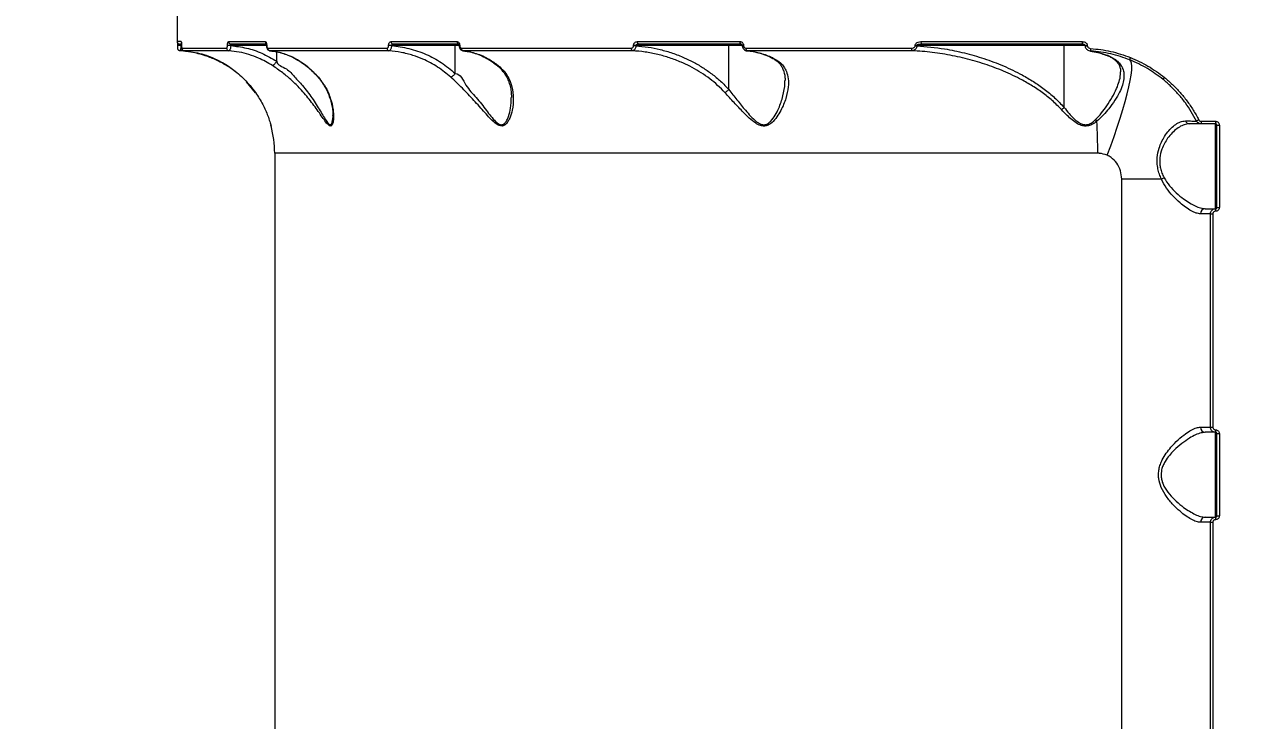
# Model space of a CAD drawing. Header units: millimetres. Extents: x -9608 to 9087, y -7864 to 6934.
# Drawn here: x 2937.5 to 3409.1, y 1694.3 to 1965.2 of the extents above; entities that cross this region are included whole.
import ezdxf

# ---------------------------------------------------------------- set-up
doc = ezdxf.new("R2010")
doc.units = ezdxf.units.MM
for name, color, linetype in [('DIKOM_ОБЪЕКТ', 7, 'Continuous'), ('DIKOM_РАЗМЕР_ЗОНА', 7, 'Continuous'), ('DIKOM_РАЗМЕР_ОБЪЕКТА', 7, 'Continuous')]:
    doc.layers.add(name, color=color, linetype=linetype)
doc.styles.add('style1', font='arial.ttf', dxfattribs={"width": 0.8})
doc.dimstyles.new('1-50', dxfattribs={"dimtxt": 300, "dimasz": 200, "dimexe": 100, "dimexo": 0, "dimgap": 100, "dimtad": 1, "dimtxsty": 'style1', "dimcen": 200, "dimclrd": 7, "dimclre": 7, "dimclrt": 7, "dimadec": 1, "dimazin": 2, "dimtfac": 1, "dimtmove": 0, "dimatfit": 2, "dimfxl": 0, "dimlwd": 25, "dimlwe": 18, "dimarcsym": 0})

# ---------------------------------------------------------------- blocks, each defined once
blk = doc.blocks.new('*D16')
at = {"layer": 'Defpoints', "color": 0, "transparency": 16777216}
for p in [(-6124.98, 3662.49), (7038.99, -2261.04), (7038.99, -7136.19)]:
    blk.add_point(p, dxfattribs=at)
at = {"layer": 'DIKOM_РАЗМЕР_ОБЪЕКТА', "color": 7, "lineweight": 18, "transparency": 16777216}
for p, q in [((-6124.98, 3662.49), (-6124.98, -7236.19)), ((7038.99, -2261.04), (7038.99, -7236.19))]:
    blk.add_line(p, q, dxfattribs=at)
at = {"layer": 'DIKOM_РАЗМЕР_ОБЪЕКТА', "color": 7, "lineweight": 25, "transparency": 16777216}
blk.add_line((-5924.98, -7136.19), (6838.99, -7136.19), dxfattribs=at)
at = {"layer": 'DIKOM_РАЗМЕР_ОБЪЕКТА', "color": 7, "transparency": 16777216}
for points in [[(-5924.98, -7102.86), (-5924.98, -7169.53), (-6124.98, -7136.19)], [(6838.99, -7102.86), (6838.99, -7169.53), (7038.99, -7136.19)]]:
    blk.add_solid(points, dxfattribs=at)
at = {"layer": 'DIKOM_РАЗМЕР_ОБЪЕКТА', "color": 7, "transparency": 16777216, "insert": (326.37, -6882.92), "char_height": 300, "attachment_point": 5, "style": 'style1'}
blk.add_mtext('13200', dxfattribs=at)
blk = doc.blocks.new('*D19')
at = {"layer": 'Defpoints', "color": 0, "transparency": 16777216}
for p in [(-8101.46, 2662.49), (9079.68, -1911.42), (9079.68, -7764.48)]:
    blk.add_point(p, dxfattribs=at)
at = {"layer": 'DIKOM_РАЗМЕР_ЗОНА', "color": 7, "lineweight": 18, "transparency": 16777216}
for p, q in [((-8101.46, 2662.49), (-8101.46, -7864.48)), ((9079.68, -1911.42), (9079.68, -7864.48))]:
    blk.add_line(p, q, dxfattribs=at)
at = {"layer": 'DIKOM_РАЗМЕР_ЗОНА', "color": 7, "lineweight": 25, "transparency": 16777216}
blk.add_line((-7901.46, -7764.48), (8879.68, -7764.48), dxfattribs=at)
at = {"layer": 'DIKOM_РАЗМЕР_ЗОНА', "color": 7, "transparency": 16777216}
for points in [[(-7901.46, -7731.15), (-7901.46, -7797.81), (-8101.46, -7764.48)], [(8879.68, -7731.15), (8879.68, -7797.81), (9079.68, -7764.48)]]:
    blk.add_solid(points, dxfattribs=at)
at = {"layer": 'DIKOM_РАЗМЕР_ЗОНА', "color": 7, "transparency": 16777216, "insert": (369.42, -7511.31), "char_height": 300, "attachment_point": 5, "style": 'style1'}
blk.add_mtext('17200', dxfattribs=at)

msp = doc.modelspace()

# ---------------------------------------------------------------- linework, layer by layer
at = {"layer": 'DIKOM_ОБЪЕКТ', "color": 7, "linetype": 'Continuous', "lineweight": 15}
for p, q in [((2996.89, 1971.963), (2996.89, 1958.463)), ((2998.477, 1958.463), (2996.89, 1958.463)), ((2998.462, 1957.463), (2997.882, 1957.463)), ((3016.94, 1958.463), (3031.146, 1958.463)), ((3031.512, 1957.463), (3017.902, 1957.463)), ((3080.127, 1958.463), (3105.838, 1958.463)), ((3106.586, 1957.463), (3080.92, 1957.463)), ((3175.998, 1958.463), (3215.869, 1958.463)), ((3216.342, 1957.463), (3176.578, 1957.463)), ((3286.38, 1958.463), (3349.033, 1958.463)), ((3349.2, 1957.463), (3286.685, 1957.463)), ((2997.058, 1956.963), (2997.058, 1956.93)), ((2998.386, 1956.963), (2997.058, 1956.963)), ((2998.386, 1956.93), (2997.058, 1956.93)), ((2998.386, 1956.963), (2998.386, 1956.93)), ((2998.645, 1956.963), (2998.386, 1956.963)), ((2998.386, 1956.93), (2998.645, 1956.895)), ((2998.645, 1956.963), (2998.645, 1956.86)), ((2998.645, 1956.963), (2998.645, 1956.86)), ((2998.752, 1955.903), (3016.193, 1955.903)), ((3017.078, 1954.906), (2999.683, 1954.906)), ((3016.483, 1956.908), (3016.483, 1956.963)), ((3017.78, 1956.963), (3016.483, 1956.963)), ((3017.78, 1956.908), (3016.483, 1956.908)), ((3017.78, 1956.963), (3017.78, 1956.908)), ((3031.696, 1956.963), (3017.78, 1956.963)), ((3031.696, 1956.963), (3031.696, 1956.883)), ((3031.772, 1956.963), (3031.696, 1956.963)), ((3031.772, 1956.883), (3031.696, 1956.883)), ((3031.772, 1956.963), (3031.772, 1956.883)), ((3032.184, 1955.903), (3078.571, 1955.903)), ((3079.318, 1954.906), (3033.038, 1954.906)), ((3035.648, 1950.849), (3035.648, 1954.478)), ((3079.181, 1956.883), (3079.181, 1956.963)), ((3080.31, 1956.963), (3079.181, 1956.963)), ((3080.31, 1956.883), (3079.181, 1956.883)), ((3080.31, 1956.963), (3080.31, 1956.883)), ((3105.121, 1956.963), (3080.31, 1956.963)), ((3105.121, 1946.075), (3105.121, 1956.963)), ((3106.586, 1956.963), (3105.121, 1956.963)), ((3106.601, 1956.963), (3106.601, 1956.908)), ((3106.86, 1956.963), (3106.601, 1956.963)), ((3106.86, 1956.908), (3106.601, 1956.908)), ((3106.86, 1956.963), (3106.86, 1956.908)), ((3107.532, 1955.903), (3173.511, 1955.903)), ((3108.127, 1954.856), (3108.783, 1954.78)), ((3174.045, 1954.906), (3108.218, 1954.906)), ((3174.472, 1956.86), (3174.472, 1956.963)), ((3175.372, 1956.963), (3174.472, 1956.963)), ((3175.372, 1956.86), (3174.472, 1956.86)), ((3175.372, 1956.963), (3175.372, 1956.86)), ((3211.536, 1956.963), (3175.372, 1956.963)), ((3211.536, 1939.803), (3211.536, 1956.963)), ((3216.739, 1956.963), (3211.536, 1956.963)), ((3216.754, 1956.963), (3216.754, 1956.93)), ((3217.273, 1956.963), (3216.754, 1956.963)), ((3217.273, 1956.93), (3216.754, 1956.93)), ((3217.273, 1956.963), (3217.273, 1956.93)), ((3218.249, 1955.903), (3282.565, 1955.903)), ((3282.87, 1954.906), (3218.692, 1954.906)), ((3284.03, 1956.842), (3284.03, 1956.963)), ((3284.686, 1956.963), (3284.03, 1956.963)), ((3284.686, 1956.842), (3284.03, 1956.842)), ((3284.686, 1956.963), (3284.686, 1956.842)), ((3341.968, 1956.963), (3284.686, 1956.963)), ((3341.968, 1932.85), (3341.968, 1956.963)), ((3350.146, 1956.963), (3341.968, 1956.963)), ((3350.131, 1956.963), (3350.131, 1956.869)), ((3350.131, 1956.963), (3350.986, 1956.963)), ((3350.131, 1956.869), (3350.986, 1956.869)), ((3350.986, 1956.963), (3350.986, 1956.869)), ((3352.191, 1954.722), (3352.847, 1954.634)), ((3358.737, 1953.065), (3358.707, 1953.077)), ((3027.454, 1938.576), (3023.914, 1942.875)), ((3395.221, 1927.463), (3400.851, 1927.463)), ((3400.882, 1926.463), (3395.267, 1926.463)), ((3400.882, 1893.463), (3400.882, 1926.463)), ((3401.385, 1925.963), (3402.347, 1925.963)), ((3401.385, 1893.963), (3401.385, 1925.963)), ((3402.347, 1925.963), (3402.347, 1893.963)), ((3034.885, 1915.013), (3034.885, 1544.913)), ((3355.029, 1915.013), (3034.885, 1915.013)), ((3364.383, 1554.963), (3364.383, 1904.963)), ((3379.794, 1904.963), (3364.383, 1904.963)), ((3398.883, 1891.463), (3395.023, 1891.463)), ((3396.838, 1893.463), (3400.882, 1893.463)), ((3398.883, 1891.463), (3399.844, 1891.463)), ((3398.883, 1808.463), (3398.883, 1891.463)), ((3399.844, 1891.463), (3399.844, 1808.463)), ((3401.385, 1893.963), (3402.347, 1893.963)), ((3395.023, 1808.463), (3398.883, 1808.463)), ((3400.882, 1806.463), (3396.838, 1806.463)), ((3398.883, 1808.463), (3399.844, 1808.463)), ((3400.882, 1773.463), (3400.882, 1806.463)), ((3401.385, 1805.963), (3402.347, 1805.963)), ((3401.385, 1773.963), (3401.385, 1805.963)), ((3402.347, 1805.963), (3402.347, 1773.963)), ((3396.838, 1773.463), (3400.882, 1773.463)), ((3401.385, 1773.963), (3402.347, 1773.963)), ((3398.883, 1771.463), (3395.023, 1771.463)), ((3398.883, 1771.463), (3399.844, 1771.463)), ((3398.883, 1688.463), (3398.883, 1771.463)), ((3399.844, 1771.463), (3399.844, 1688.463))]:
    msp.add_line(p, q, dxfattribs=at)
at = {"layer": 'DIKOM_ОБЪЕКТ', "color": 7, "linetype": 'Continuous', "lineweight": 15, "flags": 128}
for points in [[(3105.273, 1957.463), (3105.243, 1957.454), (3105.212, 1957.425), (3105.182, 1957.379), (3105.167, 1957.317), (3105.136, 1957.241), (3105.121, 1957.155), (3105.121, 1957.061), (3105.121, 1956.963)], [(3176.578, 1957.463), (3176.456, 1957.482), (3176.349, 1957.539), (3176.257, 1957.632), (3176.166, 1957.756), (3176.089, 1957.907), (3176.044, 1958.08), (3176.013, 1958.268), (3175.998, 1958.463)], [(3211.688, 1957.463), (3211.658, 1957.454), (3211.627, 1957.425), (3211.597, 1957.379), (3211.581, 1957.317), (3211.566, 1957.241), (3211.551, 1957.155), (3211.536, 1957.061), (3211.536, 1956.963)], [(3216.342, 1957.463), (3216.251, 1957.482), (3216.159, 1957.539), (3216.083, 1957.632), (3216.006, 1957.756), (3215.945, 1957.907), (3215.9, 1958.08), (3215.869, 1958.268), (3215.869, 1958.463)], [(3286.685, 1957.463), (3286.624, 1957.482), (3286.563, 1957.539), (3286.517, 1957.632), (3286.456, 1957.756), (3286.426, 1957.907), (3286.395, 1958.08), (3286.38, 1958.268), (3286.38, 1958.463)], [(3342.136, 1957.463), (3342.105, 1957.454), (3342.075, 1957.425), (3342.044, 1957.379), (3342.014, 1957.317), (3341.998, 1957.241), (3341.983, 1957.155), (3341.968, 1957.061), (3341.968, 1956.963)], [(2998.019, 1954.906), (2997.821, 1954.937), (2997.668, 1954.995)], [(3218.692, 1954.906), (3218.6, 1954.937), (3218.524, 1955.002), (3218.448, 1955.098), (3218.372, 1955.222), (3218.326, 1955.371), (3218.28, 1955.538), (3218.265, 1955.717), (3218.249, 1955.903)], [(3359.058, 1953.01), (3358.813, 1953.039), (3358.737, 1953.065)], [(3358.676, 1914.254), (3360.08, 1917.948), (3361.423, 1921.605), (3362.659, 1925.19), (3363.803, 1928.666), (3364.841, 1932.001), (3365.756, 1935.16), (3366.534, 1938.113), (3367.191, 1940.83), (3367.694, 1943.285), (3368.045, 1945.453), (3368.243, 1947.314), (3368.289, 1948.848), (3368.182, 1950.04), (3367.908, 1950.879), (3367.496, 1951.357)]]:
    msp.add_lwpolyline(points, dxfattribs=at)
at = {"layer": 'DIKOM_ОБЪЕКТ', "color": 7, "linetype": 'Continuous', "lineweight": 15}
for centre, radius, start, end in [((2997.884, 1958.463), 1, 180, 270), ((2999.37, 1958.441), 0.893, 178.58114, 206.21242), ((3017.93, 1958.453), 0.99, 179.38959, 268.34032), ((3032.175, 1958.457), 1.029, 179.65822, 232.10072), ((3081.035, 1958.369), 0.913, 174.04953, 262.80219), ((3106.744, 1958.361), 0.912, 173.56934, 259.99105), ((3350.68, 1958.226), 1.665, 171.79025, 207.26283), ((2999.763, 1955.914), 1.011, 180.5941, 265.45408), ((3017.157, 1955.868), 0.965, 177.87743, 265.29436), ((3033.146, 1955.863), 0.963, 177.59574, 263.58428), ((3079.51, 1955.829), 0.943, 175.47078, 258.24709), ((3108.473, 1955.816), 0.945, 174.70321, 254.39169), ((3174.448, 1955.763), 0.947, 171.50361, 244.83456), ((3283.739, 1955.717), 1.188, 170.98009, 223.04818), ((3353.999, 1955.421), 1.756, 167.86944, 200.89858), ((3370.39, 1951.048), 2.911, 154.85338, 173.90255), ((3383.595, 1942.091), 3.567, 137.04309, 152.35598), ((3335.976, 1939.021), 8.601, 305.2924, 314.15558), ((2994.884, 1915.013), 40, 0, 15.40224), ((3358.657, 1931.192), 5.412, 214.65635, 223.15285), ((3140.418, 1915.745), 214.612, 359.80469, 3.13746), ((3390.839, 1928.228), 1.765, 201.23395, 268.09396), ((3400.918, 1914.758), 14.805, 116.46366, 120.15338), ((3400.513, 1927.204), 5.298, 177.20069, 188.04162), ((3406.745, 1927.143), 5.902, 176.88632, 186.60991), ((3383.384, 1899.338), 6.673, 112.48602, 122.54489), ((3396.933, 1891.553), 1.912, 92.82532, 182.70486), ((3406.75, 1892.784), 5.908, 173.39413, 183.11048), ((3396.933, 1808.373), 1.912, 177.29514, 267.17468), ((3406.752, 1807.143), 5.909, 176.89059, 186.6048), ((3396.932, 1771.554), 1.912, 92.81529, 182.70809), ((3406.745, 1772.784), 5.902, 173.39009, 183.11368)]:
    msp.add_arc(centre, radius, start, end, dxfattribs=at)
for points, knots in [([(2997.043, 1957.992), (2997.041, 1957.883), (2997.038, 1957.647), (2997.06, 1957.243), (2997.059, 1956.988), (2997.058, 1956.912)], [0, 0, 0, 0, 0.3735507, 0.8107778, 1, 1, 1, 1]), ([(2998.004, 1957.463), (2998.05, 1957.457), (2998.14, 1957.446), (2998.263, 1957.356), (2998.337, 1957.23), (2998.361, 1957.112), (2998.391, 1957.033), (2998.388, 1956.989), (2998.386, 1956.963)], [0, 0, 0, 0, 0.2706235, 0.5264644, 0.7425302, 0.8682564, 0.9245685, 1, 1, 1, 1]), ([(2998.477, 1958.463), (2998.482, 1958.463), (2998.52, 1958.459), (2998.554, 1958.376), (2998.581, 1958.122), (2998.611, 1957.79), (2998.653, 1957.4), (2998.648, 1957.109), (2998.645, 1956.963)], [0, 0, 0, 0, 0.03950134, 0.28756714, 0.49511889, 0.67085193, 0.83536907, 1, 1, 1, 1]), ([(2998.569, 1958.088), (2998.568, 1958.087), (2998.567, 1958.086), (2998.586, 1957.991), (2998.622, 1957.778), (2998.624, 1957.432), (2998.647, 1957.091), (2998.645, 1956.904), (2998.645, 1956.843)], [0, 0, 0, 0, 0.07418332, 0.22645217, 0.44358946, 0.69484873, 0.90086434, 1, 1, 1, 1]), ([(3016.483, 1956.963), (3016.486, 1957.074), (3016.496, 1957.352), (3016.55, 1957.774), (3016.665, 1958.153), (3016.781, 1958.414), (3016.887, 1958.447), (3016.94, 1958.463)], [0, 0, 0, 0, 0.1409623, 0.3556938, 0.5710082, 0.7847459, 1, 1, 1, 1]), ([(3017.902, 1957.463), (3017.885, 1957.458), (3017.852, 1957.447), (3017.827, 1957.359), (3017.791, 1957.234), (3017.778, 1957.093), (3017.779, 1957), (3017.78, 1956.963)], [0, 0, 0, 0, 0.2162587, 0.4296695, 0.6449575, 0.8592144, 1, 1, 1, 1]), ([(3031.146, 1958.463), (3031.203, 1958.453), (3031.331, 1958.43), (3031.497, 1958.225), (3031.66, 1957.889), (3031.754, 1957.451), (3031.766, 1957.126), (3031.772, 1956.963)], [0, 0, 0, 0, 0.1746666, 0.3892247, 0.5961842, 0.7979797, 1, 1, 1, 1]), ([(3031.558, 1957.679), (3031.558, 1957.68), (3031.558, 1957.688), (3031.592, 1957.651), (3031.623, 1957.555), (3031.648, 1957.378), (3031.686, 1957.169), (3031.682, 1957.023), (3031.68, 1956.963)], [0, 0, 0, 0, 0.0116115, 0.1917288, 0.3694573, 0.5944803, 0.8346663, 1, 1, 1, 1]), ([(3079.181, 1956.963), (3079.184, 1957.05), (3079.194, 1957.307), (3079.289, 1957.725), (3079.507, 1958.131), (3079.801, 1958.409), (3080.018, 1958.445), (3080.127, 1958.463)], [0, 0, 0, 0, 0.1082035, 0.3201937, 0.5434415, 0.7725033, 1, 1, 1, 1]), ([(3080.92, 1957.463), (3080.848, 1957.458), (3080.709, 1957.447), (3080.522, 1957.357), (3080.4, 1957.232), (3080.32, 1957.123), (3080.328, 1957.034), (3080.317, 1956.992), (3080.31, 1956.963)], [0, 0, 0, 0, 0.2576375, 0.4978937, 0.7165527, 0.8623287, 0.9061972, 1, 1, 1, 1]), ([(3105.838, 1958.463), (3105.952, 1958.446), (3106.18, 1958.413), (3106.491, 1958.156), (3106.726, 1957.776), (3106.833, 1957.351), (3106.853, 1957.073), (3106.86, 1956.963)], [0, 0, 0, 0, 0.2148212, 0.4312577, 0.6460336, 0.8592737, 1, 1, 1, 1]), ([(3106.448, 1957.498), (3106.445, 1957.498), (3106.437, 1957.499), (3106.496, 1957.434), (3106.539, 1957.316), (3106.597, 1957.154), (3106.59, 1957.026), (3106.586, 1956.963)], [0, 0, 0, 0, 0.1885129, 0.3909718, 0.5811478, 0.793432, 1, 1, 1, 1]), ([(3174.472, 1956.963), (3174.475, 1957.033), (3174.487, 1957.275), (3174.617, 1957.673), (3174.941, 1958.079), (3175.41, 1958.394), (3175.791, 1958.439), (3175.998, 1958.463)], [0, 0, 0, 0, 0.0796082, 0.2752337, 0.4715064, 0.712358, 1, 1, 1, 1]), ([(3176.578, 1957.463), (3176.414, 1957.456), (3176.128, 1957.444), (3175.768, 1957.341), (3175.546, 1957.231), (3175.431, 1957.124), (3175.386, 1957.042), (3175.376, 1956.987), (3175.372, 1956.963)], [0, 0, 0, 0, 0.3524538, 0.6151343, 0.8029342, 0.8797459, 0.9489903, 1, 1, 1, 1]), ([(3215.869, 1958.463), (3216.003, 1958.451), (3216.289, 1958.426), (3216.685, 1958.21), (3217.01, 1957.872), (3217.246, 1957.447), (3217.264, 1957.124), (3217.273, 1956.963)], [0, 0, 0, 0, 0.1881847, 0.4016569, 0.6047515, 0.8034715, 1, 1, 1, 1]), ([(3216.373, 1957.445), (3216.425, 1957.443), (3216.517, 1957.441), (3216.615, 1957.329), (3216.712, 1957.204), (3216.737, 1957.069), (3216.762, 1956.95), (3216.746, 1956.881), (3216.739, 1956.852)], [0, 0, 0, 0, 0.3070059, 0.5362248, 0.6948449, 0.8142032, 0.9209581, 1, 1, 1, 1]), ([(3284.03, 1956.963), (3284.04, 1957.061), (3284.063, 1957.28), (3284.239, 1957.633), (3284.601, 1957.983), (3285.271, 1958.338), (3285.902, 1958.458), (3286.329, 1958.463), (3286.38, 1958.463)], [0, 0, 0, 0, 0.0931468, 0.2072455, 0.3700915, 0.5768407, 0.9496183, 1, 1, 1, 1]), ([(3286.685, 1957.463), (3286.327, 1957.453), (3285.811, 1957.44), (3285.205, 1957.306), (3284.891, 1957.203), (3284.744, 1957.093), (3284.679, 1957.017), (3284.684, 1956.981), (3284.686, 1956.963)], [0, 0, 0, 0, 0.4987764, 0.7171411, 0.8696564, 0.9507804, 0.9764281, 1, 1, 1, 1]), ([(3349.033, 1958.463), (3349.286, 1958.442), (3349.762, 1958.403), (3350.355, 1958.099), (3350.739, 1957.713), (3350.957, 1957.329), (3350.977, 1957.073), (3350.986, 1956.963)], [0, 0, 0, 0, 0.28066164, 0.52809328, 0.72024165, 0.87971706, 1, 1, 1, 1]), ([(3349.033, 1957.454), (3349.124, 1957.459), (3349.396, 1957.475), (3349.752, 1957.372), (3350.04, 1957.199), (3350.107, 1957.058), (3350.134, 1956.985), (3350.131, 1956.939), (3350.131, 1956.914), (3350.131, 1956.903)], [0, 0, 0, 0, 0.2018843, 0.597513, 0.80738, 0.9050577, 0.9451019, 0.9755612, 1, 1, 1, 1]), ([(2997.058, 1956.93), (2997.058, 1956.822), (2997.059, 1956.586), (2997.052, 1956.252), (2997.079, 1956.012), (2997.068, 1955.872), (2997.083, 1955.763), (2997.123, 1955.62), (2997.199, 1955.416), (2997.376, 1955.174), (2997.566, 1955.058), (2997.668, 1954.996)], [0, 0, 0, 0, 0.12568526, 0.27287295, 0.43601985, 0.54114469, 0.60520106, 0.65838204, 0.7413795, 0.8615228, 1, 1, 1, 1]), ([(2998.386, 1956.93), (2998.381, 1956.829), (2998.364, 1956.495), (2998.334, 1955.931), (2998.234, 1955.363), (2998.126, 1954.973), (2998.055, 1954.928), (2998.019, 1954.906)], [0, 0, 0, 0, 0.0943244, 0.3122941, 0.5414204, 0.7716541, 1, 1, 1, 1]), ([(3010.135, 1952.148), (3009.8, 1952.274), (3007.714, 1953.064), (3003.711, 1954.26), (2999.941, 1954.688), (2998.019, 1954.906)], [0, 0, 0, 0, 0.0858033, 0.5338953, 1, 1, 1, 1]), ([(2998.645, 1956.86), (2998.645, 1956.844), (2998.645, 1956.7), (2998.636, 1956.423), (2998.682, 1956.056), (2998.712, 1955.797), (2998.805, 1955.515), (2998.962, 1955.249), (2999.225, 1955.036), (2999.48, 1954.915), (2999.642, 1954.92), (2999.683, 1954.921)], [0, 0, 0, 0, 0.01700017, 0.15362606, 0.2948271, 0.48403885, 0.58924522, 0.71050893, 0.82673608, 0.95622305, 1, 1, 1, 1]), ([(2998.645, 1956.86), (2998.644, 1956.765), (2998.642, 1956.577), (2998.656, 1956.324), (2998.701, 1956.115), (2998.693, 1955.957), (2998.754, 1955.906), (2998.752, 1955.904), (2998.752, 1955.903)], [0, 0, 0, 0, 0.1673354, 0.3344787, 0.5095786, 0.712908, 0.9579383, 1, 1, 1, 1]), ([(2999.683, 1954.906), (3001.97, 1954.596), (3005.428, 1954.128), (3009.934, 1952.564), (3013.927, 1950.762), (3018.407, 1948.002), (3022.395, 1944.592), (3025.366, 1941.372), (3026.737, 1939.538), (3027.423, 1938.62)], [0, 0, 0, 0, 0.22264422, 0.33666085, 0.45069396, 0.63092218, 0.81326336, 0.90659568, 1, 1, 1, 1]), ([(3016.193, 1955.903), (3016.222, 1955.915), (3016.283, 1955.937), (3016.384, 1956.108), (3016.435, 1956.365), (3016.49, 1956.646), (3016.485, 1956.833), (3016.483, 1956.908)], [0, 0, 0, 0, 0.2130997, 0.4280826, 0.6420162, 0.857612, 1, 1, 1, 1]), ([(3017.78, 1956.908), (3017.771, 1956.759), (3017.751, 1956.385), (3017.654, 1955.821), (3017.475, 1955.317), (3017.298, 1954.97), (3017.151, 1954.928), (3017.078, 1954.906)], [0, 0, 0, 0, 0.142419, 0.3575644, 0.5727636, 0.785613, 1, 1, 1, 1]), ([(3034, 1949.138), (3032.204, 1950.188), (3029.278, 1951.897), (3024.877, 1953.476), (3021.047, 1954.465), (3018.415, 1954.757), (3017.078, 1954.906)], [0, 0, 0, 0, 0.3422165, 0.5575017, 0.7751643, 1, 1, 1, 1]), ([(3017.78, 1956.908), (3019.82, 1956.652), (3023.955, 1956.134), (3030.02, 1954.105), (3033.76, 1951.941), (3035.648, 1950.849)], [0, 0, 0, 0, 0.32541873, 0.65949701, 1, 1, 1, 1]), ([(3031.696, 1956.883), (3031.695, 1956.843), (3031.693, 1956.575), (3031.77, 1956.04), (3032.021, 1955.471), (3032.429, 1955.081), (3032.787, 1954.913), (3032.997, 1954.922), (3033.054, 1954.925)], [0, 0, 0, 0, 0.0432374, 0.2846593, 0.5768607, 0.7633743, 0.9368019, 1, 1, 1, 1]), ([(3031.772, 1956.883), (3031.78, 1956.776), (3031.796, 1956.562), (3031.859, 1956.275), (3031.951, 1956.054), (3032.068, 1955.925), (3032.148, 1955.91), (3032.184, 1955.903)], [0, 0, 0, 0, 0.2047006, 0.4088147, 0.6137583, 0.8267927, 1, 1, 1, 1]), ([(3032.993, 1954.875), (3033.506, 1954.83), (3034.938, 1954.706), (3036.544, 1954.381), (3037.611, 1954.014), (3037.784, 1953.955)], [0, 0, 0, 0, 0.319415, 0.8898593, 1, 1, 1, 1]), ([(3033.038, 1954.906), (3034.842, 1954.621), (3038.501, 1954.044), (3043.519, 1951.727), (3048.079, 1948.624), (3050.625, 1945.948), (3051.913, 1944.595)], [0, 0, 0, 0, 0.2624088, 0.5325284, 0.7635277, 1, 1, 1, 1]), ([(3037.784, 1953.955), (3038.515, 1953.728), (3040.148, 1953.221), (3042.597, 1952.062), (3045.128, 1950.575), (3047.53, 1948.795), (3049.725, 1946.876), (3051.032, 1945.419), (3051.639, 1944.743)], [0, 0, 0, 0, 0.1445486, 0.3229846, 0.5005274, 0.6752889, 0.8492457, 1, 1, 1, 1]), ([(3078.571, 1955.903), (3078.644, 1955.914), (3078.789, 1955.937), (3078.971, 1956.121), (3079.118, 1956.382), (3079.163, 1956.658), (3079.176, 1956.825), (3079.181, 1956.883)], [0, 0, 0, 0, 0.23003147, 0.45785258, 0.67922531, 0.88806496, 1, 1, 1, 1]), ([(3080.31, 1956.883), (3080.301, 1956.767), (3080.277, 1956.431), (3080.168, 1955.889), (3079.958, 1955.352), (3079.642, 1954.985), (3079.425, 1954.932), (3079.318, 1954.906)], [0, 0, 0, 0, 0.1132869, 0.3257946, 0.5469246, 0.7757404, 1, 1, 1, 1]), ([(3103.397, 1944.595), (3101.726, 1945.966), (3098.344, 1948.742), (3093.274, 1951.412), (3088.48, 1953.227), (3084.074, 1954.392), (3080.911, 1954.734), (3079.318, 1954.906)], [0, 0, 0, 0, 0.24004107, 0.48589594, 0.63934511, 0.81834624, 1, 1, 1, 1]), ([(3080.31, 1956.883), (3082.584, 1956.592), (3087.193, 1956.003), (3093.707, 1953.685), (3099.829, 1950.465), (3103.342, 1947.551), (3105.121, 1946.075)], [0, 0, 0, 0, 0.2515175, 0.5098476, 0.751875, 1, 1, 1, 1]), ([(3106.601, 1956.909), (3106.601, 1956.909), (3106.601, 1956.65), (3106.685, 1956.148), (3106.994, 1955.506), (3107.484, 1955.103), (3107.932, 1954.9), (3108.193, 1954.925), (3108.264, 1954.931)], [0, 0, 0, 0, 0.00032, 0.2600956, 0.5029782, 0.722913, 0.9240997, 1, 1, 1, 1]), ([(3106.86, 1956.908), (3106.864, 1956.834), (3106.872, 1956.647), (3106.938, 1956.362), (3107.098, 1956.11), (3107.298, 1955.936), (3107.454, 1955.914), (3107.532, 1955.903)], [0, 0, 0, 0, 0.1421854, 0.3552377, 0.5699587, 0.7838609, 1, 1, 1, 1]), ([(3108.218, 1954.906), (3109.917, 1954.627), (3113.364, 1954.06), (3117.969, 1951.988), (3120.676, 1949.998), (3121.844, 1949.138)], [0, 0, 0, 0, 0.3556223, 0.721685, 1, 1, 1, 1]), ([(3108.783, 1954.78), (3109.089, 1954.749), (3110.266, 1954.63), (3112.289, 1954.1), (3114.855, 1953.198), (3117.37, 1951.963), (3119.536, 1950.642), (3120.816, 1949.618), (3121.326, 1949.21)], [0, 0, 0, 0, 0.0693071, 0.2671025, 0.4666136, 0.6671394, 0.8673786, 1, 1, 1, 1]), ([(3173.511, 1955.903), (3173.651, 1955.919), (3173.897, 1955.947), (3174.196, 1956.151), (3174.371, 1956.414), (3174.481, 1956.657), (3174.474, 1956.813), (3174.472, 1956.86)], [0, 0, 0, 0, 0.30411322, 0.53484756, 0.72348156, 0.91723966, 1, 1, 1, 1]), ([(3175.372, 1956.86), (3175.369, 1956.767), (3175.36, 1956.46), (3175.221, 1955.97), (3174.96, 1955.446), (3174.598, 1955.054), (3174.264, 1954.919), (3174.075, 1954.908), (3174.045, 1954.906)], [0, 0, 0, 0, 0.0890656, 0.2939973, 0.4897588, 0.7147537, 0.9539292, 1, 1, 1, 1]), ([(3210.025, 1938.62), (3209.797, 1938.863), (3208.653, 1940.083), (3206.474, 1942.157), (3202.24, 1945.515), (3197.723, 1948.278), (3192.693, 1950.625), (3188.529, 1952.202), (3183.824, 1953.525), (3178.987, 1954.478), (3175.691, 1954.763), (3174.045, 1954.906)], [0, 0, 0, 0, 0.0243425, 0.1221068, 0.2201252, 0.4213658, 0.5118519, 0.6321079, 0.752434, 0.8763374, 1, 1, 1, 1]), ([(3175.372, 1956.86), (3176.963, 1956.704), (3180.146, 1956.392), (3184.903, 1955.416), (3189.612, 1954.055), (3193.852, 1952.405), (3197.765, 1950.518), (3201.357, 1948.449), (3204.967, 1945.938), (3208.407, 1943.088), (3210.492, 1940.897), (3211.536, 1939.8)], [0, 0, 0, 0, 0.1182691, 0.2367604, 0.3583002, 0.4795947, 0.5711491, 0.6767823, 0.7823346, 0.8910432, 1, 1, 1, 1]), ([(3216.769, 1956.93), (3216.763, 1956.886), (3216.723, 1956.599), (3216.919, 1956.07), (3217.317, 1955.432), (3217.956, 1955.039), (3218.469, 1954.854), (3218.717, 1954.905), (3218.723, 1954.907)], [0, 0, 0, 0, 0.04223961, 0.27297795, 0.50782463, 0.75122518, 0.99490625, 1, 1, 1, 1]), ([(3217.273, 1956.93), (3217.288, 1956.822), (3217.317, 1956.605), (3217.462, 1956.313), (3217.681, 1956.077), (3217.958, 1955.93), (3218.157, 1955.912), (3218.249, 1955.903)], [0, 0, 0, 0, 0.1966433, 0.391458, 0.5929451, 0.8107956, 1, 1, 1, 1]), ([(3218.57, 1954.898), (3218.656, 1954.895), (3219.711, 1954.854), (3221.668, 1954.483), (3224.478, 1953.74), (3226.652, 1952.962), (3227.838, 1952.335), (3228.137, 1952.178)], [0, 0, 0, 0, 0.0260764, 0.3178558, 0.6098027, 0.9016621, 1, 1, 1, 1]), ([(3218.692, 1954.906), (3220.276, 1954.687), (3223.384, 1954.257), (3226.693, 1953.07), (3228.412, 1952.274), (3228.686, 1952.148)], [0, 0, 0, 0, 0.46616576, 0.91485569, 1, 1, 1, 1]), ([(3282.565, 1955.903), (3282.835, 1955.929), (3283.231, 1955.966), (3283.684, 1956.199), (3283.905, 1956.417), (3284.006, 1956.642), (3284.023, 1956.78), (3284.03, 1956.842)], [0, 0, 0, 0, 0.4295053, 0.6298124, 0.7902008, 0.9053125, 1, 1, 1, 1]), ([(3284.686, 1956.842), (3284.676, 1956.717), (3284.652, 1956.444), (3284.5, 1956.01), (3284.234, 1955.568), (3283.785, 1955.15), (3283.295, 1954.943), (3282.967, 1954.914), (3282.87, 1954.906)], [0, 0, 0, 0, 0.1138539, 0.2500727, 0.4234253, 0.613646, 0.8862296, 1, 1, 1, 1]), ([(3340.945, 1932.001), (3339.769, 1933.202), (3337.416, 1935.606), (3333.412, 1938.722), (3329.167, 1941.551), (3323.891, 1944.518), (3317.577, 1947.425), (3310.151, 1950.115), (3302.497, 1952.244), (3295.946, 1953.53), (3289.405, 1954.469), (3285.469, 1954.732), (3282.87, 1954.906)], [0, 0, 0, 0, 0.0776225, 0.155276, 0.2354388, 0.315594, 0.4385423, 0.5614289, 0.687288, 0.8132883, 0.8767409, 1, 1, 1, 1]), ([(3284.686, 1956.842), (3288.288, 1956.519), (3294.499, 1955.964), (3303.187, 1954.134), (3310.839, 1951.953), (3318.373, 1949.129), (3324.778, 1946.035), (3330.051, 1942.951), (3334.275, 1940.013), (3338.339, 1936.727), (3340.758, 1934.142), (3341.968, 1932.85)], [0, 0, 0, 0, 0.1721535, 0.2968927, 0.4217334, 0.5496311, 0.6773527, 0.7569638, 0.8363966, 0.9182089, 1, 1, 1, 1]), ([(3350.162, 1956.87), (3350.165, 1956.696), (3350.171, 1956.312), (3350.466, 1955.774), (3350.926, 1955.282), (3351.582, 1954.926), (3352.118, 1954.792), (3352.415, 1954.791), (3352.435, 1954.791)], [0, 0, 0, 0, 0.1506627, 0.3332664, 0.522189, 0.738475, 0.9820634, 1, 1, 1, 1]), ([(3350.986, 1956.869), (3350.987, 1956.806), (3350.991, 1956.643), (3351.125, 1956.382), (3351.383, 1956.093), (3351.79, 1955.865), (3352.117, 1955.815), (3352.283, 1955.79)], [0, 0, 0, 0, 0.1004802, 0.2617637, 0.460583, 0.727599, 1, 1, 1, 1]), ([(3352.283, 1955.79), (3354.892, 1955.515), (3360.175, 1954.957), (3365.208, 1953.183), (3367.755, 1952.284)], [0, 0, 0, 0, 0.4939004, 1, 1, 1, 1]), ([(3367.496, 1951.357), (3365.064, 1952.218), (3360.143, 1953.962), (3354.974, 1954.515), (3352.359, 1954.795)], [0, 0, 0, 0, 0.4940596, 1, 1, 1, 1]), ([(3352.359, 1954.795), (3353.489, 1954.611), (3355.759, 1954.241), (3357.955, 1953.421), (3359.058, 1953.01)], [0, 0, 0, 0, 0.497888, 1, 1, 1, 1]), ([(3352.847, 1954.634), (3353.132, 1954.599), (3354.347, 1954.446), (3356.315, 1953.925), (3357.971, 1953.289), (3358.722, 1953)], [0, 0, 0, 0, 0.1435048, 0.6117025, 1, 1, 1, 1]), ([(3359.058, 1953.01), (3359.739, 1952.699), (3361.12, 1952.068), (3362.748, 1950.875), (3364.007, 1949.494), (3364.862, 1947.879), (3365.288, 1946.033), (3365.248, 1943.882), (3364.692, 1941.467), (3363.536, 1938.689), (3361.766, 1935.638), (3359.593, 1932.625), (3357.254, 1929.84), (3355.561, 1928.277), (3354.709, 1927.491)], [0, 0, 0, 0, 0.0667118, 0.1353554, 0.2050244, 0.2762368, 0.3547657, 0.4350357, 0.5258145, 0.6185436, 0.7247679, 0.8332414, 0.9160513, 1, 1, 1, 1]), ([(3358.707, 1953.057), (3358.919, 1952.974), (3359.648, 1952.687), (3360.694, 1952.106), (3361.779, 1951.32), (3362.638, 1950.455), (3363.32, 1949.498), (3363.734, 1948.402), (3363.936, 1947.455), (3363.902, 1946.81), (3363.895, 1946.661)], [0, 0, 0, 0, 0.0542038, 0.186424, 0.3222222, 0.4609828, 0.6104128, 0.7718005, 0.9471988, 1, 1, 1, 1]), ([(3010.135, 1952.148), (3010.14, 1952.144), (3010.179, 1952.116), (3010.332, 1952.114), (3010.441, 1952.228), (3010.471, 1952.26)], [0, 0, 0, 0, 0.0904502, 0.7520026, 1, 1, 1, 1]), ([(3020.236, 1946.231), (3019.482, 1946.833), (3017.889, 1948.106), (3015.171, 1949.776), (3012.519, 1951.156), (3010.842, 1951.853), (3010.135, 1952.148)], [0, 0, 0, 0, 0.2476277, 0.523221, 0.7990759, 1, 1, 1, 1]), ([(3035.648, 1950.842), (3035.534, 1950.65), (3035.306, 1950.263), (3034.898, 1949.753), (3034.491, 1949.372), (3034.219, 1949.182), (3034.074, 1949.139), (3034.015, 1949.139), (3034, 1949.138)], [0, 0, 0, 0, 0.2106268, 0.4235058, 0.6385784, 0.8500446, 0.9612697, 1, 1, 1, 1]), ([(3051.913, 1944.595), (3052.823, 1943.422), (3054.82, 1940.85), (3056.665, 1936.51), (3057.627, 1932.449), (3057.802, 1929.485), (3057.694, 1927.654), (3057.455, 1926.477), (3057.03, 1925.672), (3056.539, 1925.554), (3055.906, 1925.842), (3055.007, 1926.754), (3053.73, 1928.563), (3051.728, 1931.504), (3048.884, 1935.423), (3045.239, 1939.713), (3041.569, 1943.337), (3037.947, 1946.437), (3035.355, 1948.211), (3034, 1949.138)], [0, 0, 0, 0, 0.0790703, 0.1734967, 0.268061, 0.3287198, 0.3613565, 0.3938797, 0.4223116, 0.4513068, 0.4599132, 0.4989967, 0.5450661, 0.5914323, 0.6890035, 0.7865672, 0.8554793, 0.9244245, 1, 1, 1, 1]), ([(3035.648, 1950.849), (3035.648, 1950.847), (3035.648, 1950.845), (3035.648, 1950.843), (3035.648, 1950.842)], [0, 0, 0, 0, 0.6187968, 1, 1, 1, 1]), ([(3035.648, 1950.842), (3035.648, 1950.841), (3035.647, 1949.368), (3039.884, 1948.214), (3042.567, 1944.7), (3046.147, 1940.999), (3049.455, 1936.493), (3052.076, 1932.382), (3053.914, 1929.289), (3055.087, 1927.387), (3055.884, 1926.387), (3056.431, 1926.108), (3056.685, 1926.136), (3056.993, 1926.421), (3057.282, 1927.066), (3057.418, 1928.308), (3057.664, 1929.299), (3057.503, 1929.83), (3057.498, 1929.847)], [0, 0, 0, 0, 0.0000306, 0.1135446, 0.2168704, 0.3227029, 0.4690102, 0.6190566, 0.6869976, 0.7560609, 0.8110532, 0.8229572, 0.8536261, 0.8627957, 0.9027694, 0.9500344, 0.998384, 1, 1, 1, 1]), ([(3121.844, 1949.138), (3122.634, 1948.423), (3124.341, 1946.878), (3126.058, 1944.078), (3127.358, 1940.558), (3127.878, 1936.39), (3127.453, 1932.217), (3126.566, 1929.137), (3125.589, 1927.234), (3124.698, 1926.112), (3123.83, 1925.677), (3123.033, 1925.572), (3122.017, 1925.765), (3120.426, 1926.859), (3118.582, 1928.643), (3115.913, 1931.641), (3112.391, 1935.584), (3108.695, 1939.532), (3105.659, 1942.518), (3104.151, 1943.902), (3103.397, 1944.595)], [0, 0, 0, 0, 0.0591388, 0.1277758, 0.1965588, 0.2913518, 0.3862178, 0.4527836, 0.4869963, 0.5209223, 0.5489858, 0.5542481, 0.5801399, 0.6152414, 0.6622554, 0.7094866, 0.8076693, 0.9056941, 0.9528333, 1, 1, 1, 1]), ([(3121.326, 1949.235), (3121.397, 1949.182), (3122.01, 1948.727), (3122.963, 1947.736), (3124.208, 1946.249), (3125.21, 1944.556), (3126.039, 1942.696), (3126.598, 1940.64), (3126.934, 1938.643), (3126.939, 1937.328), (3126.941, 1936.761)], [0, 0, 0, 0, 0.0165336, 0.1410295, 0.2737931, 0.4149316, 0.5642859, 0.7195772, 0.8790997, 1, 1, 1, 1]), ([(3121.844, 1949.138), (3121.819, 1949.139), (3121.718, 1949.14), (3121.539, 1949.163), (3121.438, 1949.252), (3121.387, 1949.298)], [0, 0, 0, 0, 0.1419397, 0.5628723, 1, 1, 1, 1]), ([(3228.686, 1952.148), (3229.751, 1951.53), (3231.478, 1950.527), (3233.027, 1948.657), (3234.119, 1946.645), (3234.749, 1944.048), (3234.712, 1940.524), (3233.856, 1936.345), (3232.212, 1932.354), (3230.302, 1929.127), (3228.642, 1927.109), (3226.916, 1925.922), (3225.389, 1925.508), (3223.647, 1925.769), (3221.632, 1926.88), (3219.441, 1928.698), (3216.711, 1931.401), (3213.556, 1934.765), (3211.209, 1937.328), (3210.025, 1938.62)], [0, 0, 0, 0, 0.0742689, 0.1204932, 0.1678218, 0.2375894, 0.3094525, 0.4056451, 0.5047178, 0.5602424, 0.6168271, 0.6485008, 0.6753172, 0.7025107, 0.7386145, 0.7870987, 0.8367231, 0.9176407, 1, 1, 1, 1]), ([(3228.137, 1952.202), (3228.199, 1952.175), (3228.759, 1951.925), (3229.653, 1951.34), (3230.795, 1950.432), (3231.738, 1949.364), (3232.474, 1948.132), (3233.038, 1946.637), (3233.381, 1945.04), (3233.406, 1943.877), (3233.417, 1943.344)], [0, 0, 0, 0, 0.0147682, 0.1347941, 0.2625037, 0.3977276, 0.5419148, 0.6954647, 0.8603464, 1, 1, 1, 1]), ([(3228.686, 1952.148), (3228.666, 1952.144), (3228.496, 1952.116), (3228.307, 1952.108), (3228.183, 1952.204), (3228.168, 1952.215)], [0, 0, 0, 0, 0.106443, 0.8920179, 1, 1, 1, 1]), ([(3380.435, 1943.746), (3378.447, 1945.246), (3374.42, 1948.283), (3369.823, 1950.324), (3367.496, 1951.357)], [0, 0, 0, 0, 0.493752, 1, 1, 1, 1]), ([(3367.755, 1952.284), (3370.075, 1951.256), (3374.773, 1949.175), (3378.897, 1946.086), (3380.984, 1944.522)], [0, 0, 0, 0, 0.493916, 1, 1, 1, 1]), ([(3051.624, 1944.719), (3051.962, 1944.333), (3052.849, 1943.321), (3054.035, 1941.558), (3055.21, 1939.415), (3056.185, 1937.106), (3056.898, 1934.72), (3057.34, 1932.455), (3057.508, 1930.839), (3057.5, 1930.032), (3057.498, 1929.844)], [0, 0, 0, 0, 0.0843223, 0.2206801, 0.3651098, 0.5171504, 0.6771554, 0.8240283, 0.9590966, 1, 1, 1, 1]), ([(3051.913, 1944.595), (3051.877, 1944.609), (3051.783, 1944.646), (3051.712, 1944.717), (3051.669, 1944.76)], [0, 0, 0, 0, 0.3915216, 1, 1, 1, 1]), ([(3105.106, 1946.073), (3104.96, 1945.903), (3104.67, 1945.565), (3104.198, 1945.105), (3103.803, 1944.803), (3103.532, 1944.654), (3103.431, 1944.61), (3103.397, 1944.595)], [0, 0, 0, 0, 0.2484863, 0.4950258, 0.7452363, 0.9135998, 1, 1, 1, 1]), ([(3105.121, 1946.075), (3105.121, 1946.075), (3105.121, 1946.074), (3105.121, 1946.068), (3105.113, 1946.071), (3105.106, 1946.073)], [0, 0, 0, 0, 0.0685139, 0.1236826, 1, 1, 1, 1]), ([(3105.106, 1946.073), (3105.111, 1946.073), (3107.17, 1945.978), (3109.019, 1940.936), (3113.465, 1936.851), (3116.53, 1932.504), (3118.981, 1929.379), (3120.61, 1927.486), (3122.081, 1926.314), (3122.981, 1926.101), (3123.717, 1926.209), (3124.462, 1926.685), (3125.247, 1927.868), (3126.094, 1929.857), (3126.82, 1932.875), (3126.878, 1935.385), (3126.91, 1936.772)], [0, 0, 0, 0, 0.0003424, 0.1385555, 0.2805695, 0.426389, 0.4932535, 0.5613345, 0.6095185, 0.6436704, 0.6507579, 0.6882138, 0.7351827, 0.7841227, 0.8806563, 1, 1, 1, 1]), ([(3211.536, 1939.803), (3212.59, 1938.474), (3214.715, 1935.797), (3217.512, 1932.278), (3219.992, 1929.436), (3221.92, 1927.513), (3223.758, 1926.321), (3225.333, 1926.031), (3226.711, 1926.475), (3228.208, 1927.742), (3229.668, 1929.843), (3231.327, 1933.186), (3232.676, 1937.371), (3233.393, 1941.032), (3233.337, 1942.953), (3233.325, 1943.351)], [0, 0, 0, 0, 0.1152551, 0.2322342, 0.2999592, 0.3686677, 0.4168782, 0.4516296, 0.4864724, 0.5285308, 0.6057101, 0.6850684, 0.8225157, 0.9632589, 1, 1, 1, 1]), ([(3354.205, 1928.115), (3355.002, 1928.963), (3356.608, 1930.672), (3358.753, 1933.644), (3360.782, 1936.846), (3362.388, 1940.044), (3363.426, 1942.975), (3363.921, 1945.129), (3363.889, 1946.31), (3363.879, 1946.658)], [0, 0, 0, 0, 0.13936256, 0.28102152, 0.45683275, 0.63589178, 0.78485935, 0.93658458, 1, 1, 1, 1]), ([(3393.481, 1927.559), (3392.122, 1929.967), (3390.063, 1933.616), (3386.515, 1937.961), (3383.613, 1941.032), (3381.484, 1942.85), (3380.435, 1943.746)], [0, 0, 0, 0, 0.3950426, 0.5985614, 0.8021953, 1, 1, 1, 1]), ([(3380.984, 1944.522), (3382.06, 1943.609), (3384.207, 1941.787), (3387.113, 1938.708), (3389.815, 1935.406), (3392.25, 1931.84), (3393.63, 1929.288), (3394.321, 1928.011)], [0, 0, 0, 0, 0.1980656, 0.3954179, 0.5932821, 0.7965229, 1, 1, 1, 1]), ([(3027.423, 1938.62), (3028.404, 1937.096), (3030.366, 1934.049), (3032.011, 1930.203), (3032.875, 1927.691), (3033.234, 1926.429), (3033.426, 1925.75), (3033.477, 1925.502), (3033.415, 1925.746), (3033.389, 1925.847)], [0, 0, 0, 0, 0.2814143, 0.5627877, 0.7139945, 0.7920054, 0.869599, 0.9457507, 1, 1, 1, 1]), ([(3211.536, 1939.8), (3211.369, 1939.646), (3211.04, 1939.342), (3210.564, 1938.963), (3210.237, 1938.734), (3210.076, 1938.648), (3210.025, 1938.62)], [0, 0, 0, 0, 0.3283694, 0.650461, 0.8902423, 1, 1, 1, 1]), ([(3211.536, 1939.8), (3211.536, 1939.8), (3211.536, 1939.801), (3211.536, 1939.802), (3211.536, 1939.803), (3211.536, 1939.803)], [0, 0, 0, 0, 0.2190132, 0.6454342, 1, 1, 1, 1]), ([(3354.709, 1927.491), (3354.07, 1927.016), (3352.958, 1926.191), (3351.014, 1925.545), (3349.047, 1925.637), (3347.009, 1926.528), (3345.027, 1927.947), (3342.976, 1929.84), (3341.671, 1931.229), (3340.945, 1932.001)], [0, 0, 0, 0, 0.1491918, 0.2594484, 0.3713435, 0.4981754, 0.6521267, 0.8066311, 1, 1, 1, 1]), ([(3341.968, 1932.85), (3342.612, 1932.041), (3343.76, 1930.599), (3345.574, 1928.618), (3347.326, 1927.128), (3349.045, 1926.235), (3350.254, 1926.104), (3351.337, 1926.236), (3352.689, 1926.765), (3353.647, 1927.618), (3354.205, 1928.115)], [0, 0, 0, 0, 0.2010938, 0.3584502, 0.5151118, 0.6387081, 0.7216608, 0.7446336, 0.8512826, 1, 1, 1, 1]), ([(3379.794, 1904.963), (3379.526, 1905.607), (3378.983, 1906.909), (3378.428, 1908.998), (3378.116, 1911.174), (3378.171, 1913.919), (3378.758, 1916.765), (3379.828, 1919.478), (3381.118, 1921.794), (3382.674, 1923.921), (3384.466, 1925.676), (3386.274, 1926.911), (3387.885, 1927.511), (3388.835, 1927.567), (3389.194, 1927.588)], [0, 0, 0, 0, 0.06033623, 0.12201948, 0.1825931, 0.24521883, 0.35485363, 0.43574539, 0.51909893, 0.62129318, 0.72665074, 0.82964173, 0.93569547, 1, 1, 1, 1]), ([(3390.781, 1926.463), (3390.401, 1926.442), (3389.411, 1926.385), (3387.744, 1925.823), (3385.854, 1924.686), (3383.977, 1923.036), (3382.324, 1921.091), (3380.975, 1918.908), (3379.814, 1916.417), (3379.169, 1913.815), (3379.113, 1911.374), (3379.259, 1910.03), (3379.571, 1908.674), (3379.986, 1907.294), (3380.548, 1906.105), (3380.832, 1905.504)], [0, 0, 0, 0, 0.0654188, 0.1704855, 0.2779391, 0.3818101, 0.4885237, 0.5695278, 0.6528249, 0.7604486, 0.8152008, 0.8718839, 0.8800716, 0.9392855, 1, 1, 1, 1]), ([(3389.194, 1927.588), (3390.066, 1927.583), (3391.835, 1927.572), (3393.059, 1927.564), (3393.451, 1927.561), (3393.475, 1927.559), (3393.481, 1927.559)], [0, 0, 0, 0, 0.341657, 0.6930242, 0.9180165, 1, 1, 1, 1]), ([(3395.267, 1926.463), (3395.181, 1926.463), (3395.001, 1926.463), (3393.545, 1926.463), (3391.711, 1926.463), (3390.781, 1926.463)], [0, 0, 0, 0, 0.3069358, 0.6483877, 1, 1, 1, 1]), ([(3395.267, 1926.463), (3395.211, 1926.465), (3394.929, 1926.474), (3394.431, 1926.606), (3393.858, 1926.993), (3393.608, 1927.369), (3393.481, 1927.559)], [0, 0, 0, 0, 0.0767015, 0.3862434, 0.6902243, 1, 1, 1, 1]), ([(3394.321, 1928.011), (3394.38, 1927.915), (3394.502, 1927.72), (3394.799, 1927.541), (3395.049, 1927.467), (3395.19, 1927.464), (3395.221, 1927.463)], [0, 0, 0, 0, 0.3032502, 0.6163873, 0.9169656, 1, 1, 1, 1]), ([(3400.851, 1927.463), (3400.959, 1927.455), (3401.237, 1927.435), (3401.66, 1927.258), (3402.046, 1926.92), (3402.307, 1926.469), (3402.334, 1926.132), (3402.347, 1925.963)], [0, 0, 0, 0, 0.1375336, 0.3551327, 0.5715274, 0.786103, 1, 1, 1, 1]), ([(3401.385, 1925.963), (3401.379, 1926.019), (3401.365, 1926.13), (3401.286, 1926.281), (3401.159, 1926.399), (3401.013, 1926.453), (3400.918, 1926.46), (3400.882, 1926.463)], [0, 0, 0, 0, 0.2131547, 0.4233647, 0.6338374, 0.8626849, 1, 1, 1, 1]), ([(3358.676, 1914.254), (3357.696, 1914.581), (3356.614, 1914.943), (3355.37, 1915.01), (3355.146, 1915.012), (3355.029, 1915.013)], [0, 0, 0, 0, 0.8200248, 0.906001, 1, 1, 1, 1]), ([(3364.383, 1904.963), (3364.286, 1906.077), (3364.094, 1908.283), (3362.574, 1911.229), (3360.654, 1913.241), (3359.198, 1913.987), (3358.676, 1914.254)], [0, 0, 0, 0, 0.288522, 0.5716143, 0.8466515, 1, 1, 1, 1]), ([(3380.832, 1905.504), (3381.501, 1904.438), (3382.894, 1902.217), (3385.594, 1899.532), (3388.281, 1897.353), (3390.78, 1895.669), (3392.982, 1894.472), (3395.062, 1893.638), (3396.24, 1893.522), (3396.838, 1893.463)], [0, 0, 0, 0, 0.1465814, 0.30535218, 0.46917431, 0.60098313, 0.73498411, 0.86552051, 1, 1, 1, 1]), ([(3395.023, 1891.463), (3394.471, 1891.528), (3393.365, 1891.657), (3391.386, 1892.583), (3389.253, 1893.928), (3386.88, 1895.816), (3384.312, 1898.274), (3381.729, 1901.308), (3380.425, 1903.773), (3379.794, 1904.963)], [0, 0, 0, 0, 0.1315275, 0.2634165, 0.3952918, 0.526971, 0.688382, 0.8494567, 1, 1, 1, 1]), ([(3398.883, 1891.463), (3398.891, 1891.61), (3398.912, 1891.982), (3399.16, 1892.541), (3399.607, 1893.055), (3400.21, 1893.394), (3400.659, 1893.44), (3400.882, 1893.463)], [0, 0, 0, 0, 0.1406623, 0.3560374, 0.5700687, 0.7870623, 1, 1, 1, 1]), ([(3400.851, 1892.463), (3400.737, 1892.453), (3400.511, 1892.432), (3400.214, 1892.254), (3399.979, 1892.007), (3399.871, 1891.72), (3399.852, 1891.536), (3399.844, 1891.463)], [0, 0, 0, 0, 0.2172153, 0.4294685, 0.6461919, 0.8590739, 1, 1, 1, 1]), ([(3402.347, 1893.963), (3402.342, 1893.853), (3402.331, 1893.573), (3402.138, 1893.154), (3401.801, 1892.771), (3401.352, 1892.515), (3401.017, 1892.48), (3400.851, 1892.463)], [0, 0, 0, 0, 0.1407464, 0.3569994, 0.5723694, 0.7883093, 1, 1, 1, 1]), ([(3400.882, 1893.463), (3400.939, 1893.469), (3401.053, 1893.481), (3401.207, 1893.563), (3401.317, 1893.694), (3401.372, 1893.834), (3401.382, 1893.926), (3401.385, 1893.963)], [0, 0, 0, 0, 0.2173417, 0.4379085, 0.6475658, 0.8597298, 1, 1, 1, 1]), ([(3395.023, 1771.463), (3394.481, 1771.525), (3393.378, 1771.65), (3391.402, 1772.572), (3389.272, 1773.926), (3386.899, 1775.796), (3384.327, 1778.261), (3381.764, 1781.337), (3379.713, 1784.753), (3378.782, 1787.865), (3378.623, 1790.31), (3378.853, 1792.177), (3379.361, 1794.026), (3380.284, 1796.131), (3381.681, 1798.383), (3383.757, 1801.027), (3386.321, 1803.636), (3389.023, 1805.842), (3391.454, 1807.386), (3393.428, 1808.297), (3394.522, 1808.411), (3395.023, 1808.463)], [0, 0, 0, 0, 0.0545306, 0.1109926, 0.1659291, 0.2220384, 0.2890502, 0.3579006, 0.4226199, 0.4773579, 0.5047143, 0.5330758, 0.5623109, 0.5923513, 0.6399515, 0.6886358, 0.7592956, 0.8321003, 0.8902229, 0.9498492, 1, 1, 1, 1]), ([(3396.838, 1806.463), (3396.314, 1806.416), (3395.177, 1806.314), (3393.091, 1805.512), (3390.577, 1804.158), (3387.737, 1802.185), (3385.054, 1799.897), (3382.849, 1797.513), (3381.395, 1795.523), (3380.404, 1793.619), (3379.763, 1791.682), (3379.623, 1789.954), (3379.804, 1788.332), (3380.125, 1787.045), (3381.078, 1784.856), (3382.92, 1782.264), (3385.582, 1779.523), (3388.283, 1777.355), (3390.779, 1775.668), (3392.982, 1774.472), (3395.062, 1773.638), (3396.24, 1773.522), (3396.838, 1773.463)], [0, 0, 0, 0, 0.0507238, 0.1099632, 0.1707789, 0.2426666, 0.3165541, 0.3637563, 0.4120246, 0.4400999, 0.468871, 0.5101098, 0.5210893, 0.5467989, 0.5734051, 0.636982, 0.7045205, 0.7742031, 0.830272, 0.8872704, 0.9427964, 1, 1, 1, 1]), ([(3400.882, 1806.463), (3400.733, 1806.472), (3400.363, 1806.496), (3399.805, 1806.741), (3399.301, 1807.192), (3398.94, 1807.785), (3398.902, 1808.238), (3398.883, 1808.463)], [0, 0, 0, 0, 0.1424183, 0.3541121, 0.5693859, 0.78566, 1, 1, 1, 1]), ([(3399.844, 1808.463), (3399.858, 1808.351), (3399.886, 1808.13), (3400.042, 1807.82), (3400.306, 1807.605), (3400.587, 1807.478), (3400.774, 1807.468), (3400.851, 1807.463)], [0, 0, 0, 0, 0.214187, 0.4247714, 0.6426591, 0.8533845, 1, 1, 1, 1]), ([(3400.851, 1807.463), (3400.959, 1807.455), (3401.237, 1807.435), (3401.66, 1807.258), (3402.046, 1806.92), (3402.307, 1806.469), (3402.334, 1806.132), (3402.347, 1805.963)], [0, 0, 0, 0, 0.1375391, 0.3551283, 0.5714463, 0.7860122, 1, 1, 1, 1]), ([(3401.385, 1805.963), (3401.379, 1806.019), (3401.365, 1806.13), (3401.286, 1806.281), (3401.159, 1806.399), (3401.013, 1806.453), (3400.918, 1806.46), (3400.882, 1806.463)], [0, 0, 0, 0, 0.2133959, 0.4235506, 0.633968, 0.8627553, 1, 1, 1, 1]), ([(3398.883, 1771.463), (3398.891, 1771.61), (3398.912, 1771.982), (3399.16, 1772.54), (3399.606, 1773.056), (3400.21, 1773.394), (3400.659, 1773.44), (3400.882, 1773.463)], [0, 0, 0, 0, 0.140666, 0.3559763, 0.5700704, 0.7870697, 1, 1, 1, 1]), ([(3402.347, 1773.963), (3402.342, 1773.853), (3402.331, 1773.573), (3402.138, 1773.154), (3401.801, 1772.771), (3401.352, 1772.515), (3401.017, 1772.48), (3400.851, 1772.463)], [0, 0, 0, 0, 0.1407558, 0.3569297, 0.5723899, 0.7882952, 1, 1, 1, 1]), ([(3400.882, 1773.463), (3400.939, 1773.469), (3401.053, 1773.481), (3401.208, 1773.562), (3401.317, 1773.694), (3401.372, 1773.834), (3401.382, 1773.926), (3401.385, 1773.963)], [0, 0, 0, 0, 0.2174229, 0.4378794, 0.6477967, 0.8597097, 1, 1, 1, 1]), ([(3400.851, 1772.463), (3400.737, 1772.453), (3400.511, 1772.432), (3400.214, 1772.254), (3399.979, 1772.007), (3399.871, 1771.72), (3399.852, 1771.536), (3399.844, 1771.463)], [0, 0, 0, 0, 0.2172594, 0.4294568, 0.6463115, 0.8592121, 1, 1, 1, 1])]:
    msp.add_open_spline(points, degree=3, knots=knots, dxfattribs=at)

# ---------------------------------------------------------------- dimensions: what is measured, and where the dimension line sits
at = {"layer": 'DIKOM_РАЗМЕР_ЗОНА'}
dim = msp.add_linear_dim(base=(9079.685, -7764.48), p1=(-8101.458, 2662.494), p2=(9079.685, -1911.421), text='17200', dimstyle='1-50', dxfattribs=at)
dim.commit()
dim.dimension.update_dxf_attribs({"geometry": '*D19', "text_midpoint": (369.421, -7764.48), "dimtype": 160})
at = {"layer": 'DIKOM_РАЗМЕР_ОБЪЕКТА'}
dim = msp.add_linear_dim(base=(7038.989, -7136.194), p1=(-6124.982, 3662.494), p2=(7038.989, -2261.037), text='13200', dimstyle='1-50', dxfattribs=at)
dim.commit()
dim.dimension.update_dxf_attribs({"geometry": '*D16', "text_midpoint": (326.371, -7136.194), "dimtype": 160})

doc.saveas('drawing.dxf')
